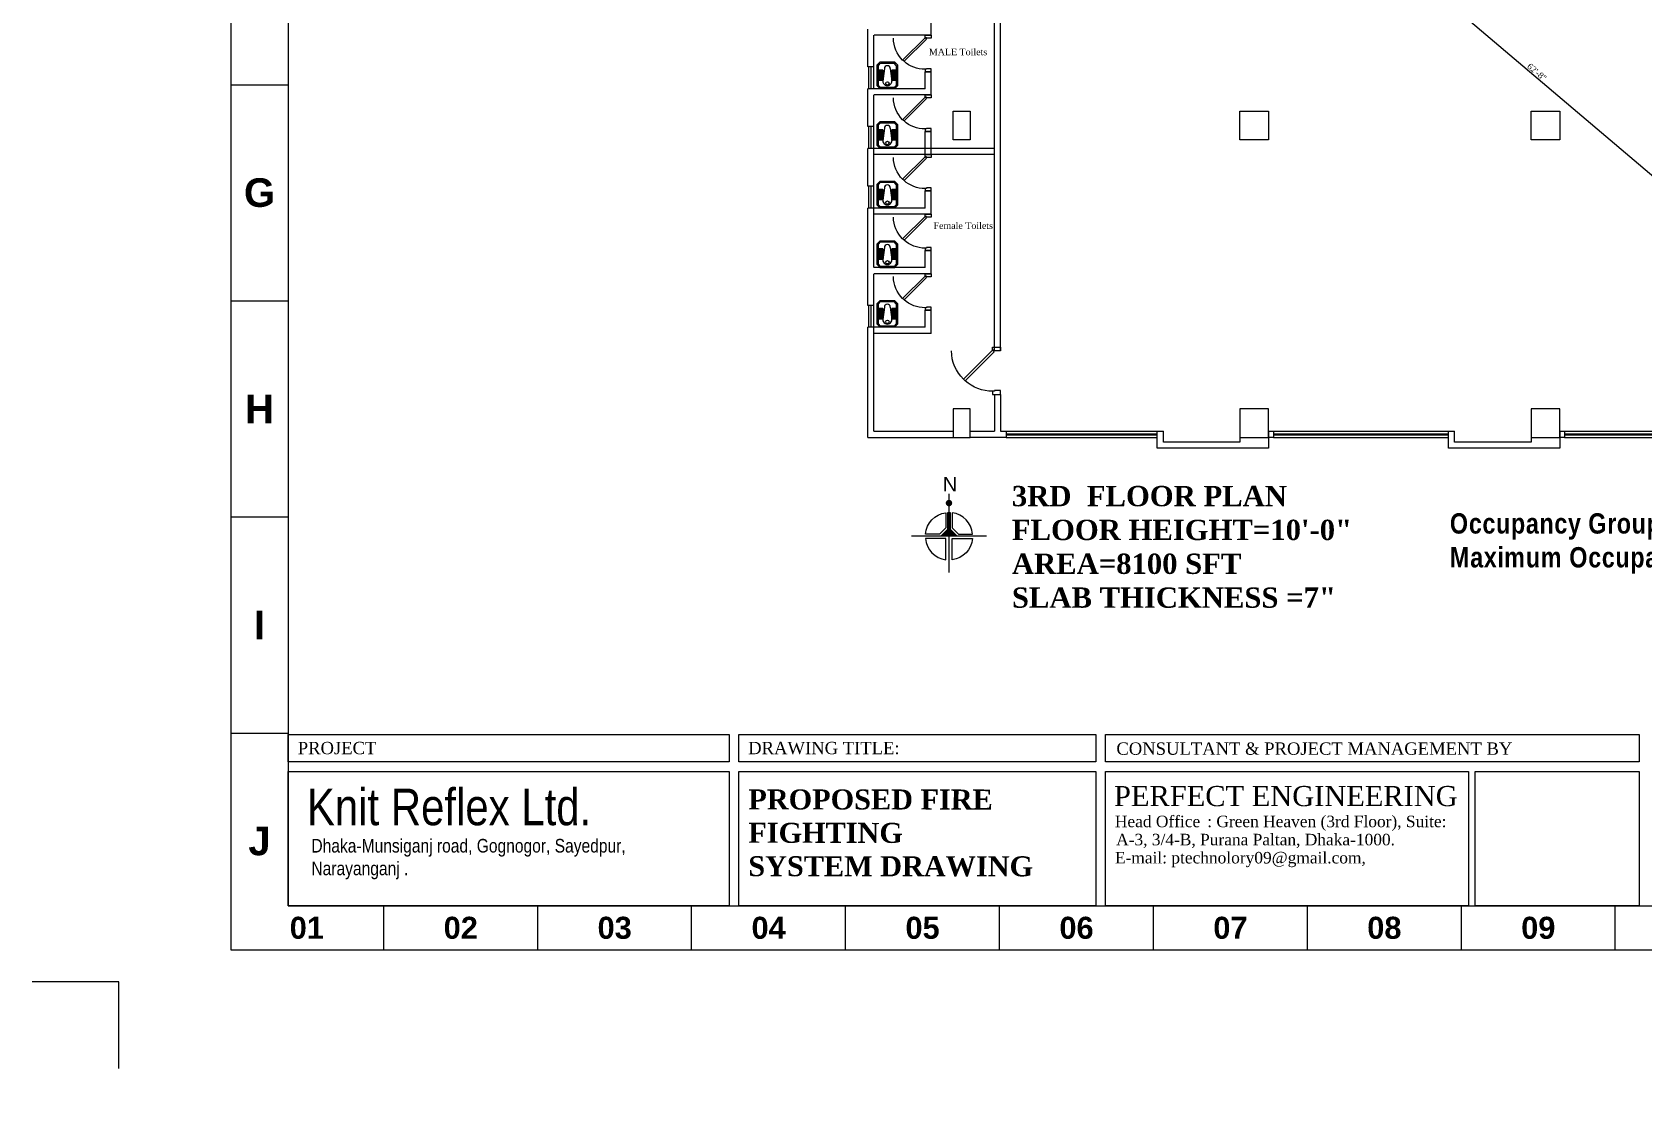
# Model space of a CAD drawing. Header units: inches. Extents: x -98933 to 1585249, y -3352739 to 192771.
# Drawn here: x 29691 to 31015, y 49191 to 50079 of the extents above; entities that cross this region are included whole.
import ezdxf

# ---------------------------------------------------------------- set-up
doc = ezdxf.new("R2010")
doc.units = ezdxf.units.IN
doc.header["$MEASUREMENT"] = 0
doc.header["$PDMODE"] = 35
doc.layers.get('0').update_dxf_attribs({"lineweight": 0})
doc.layers.get('Defpoints').update_dxf_attribs({"lineweight": 0})
for name, color, linetype, lineweight in [('A-Text', 7, 'Continuous', 0), ('COLUMN-2', 102, 'Continuous', 0), ('DIM.', 251, 'Continuous', 5), ('DIM_WORKING', 7, 'Continuous', 0), ('DOOR', 222, 'Continuous', 0), ('FURNITURE', 144, 'Continuous', 0), ('illustr-TOILET FIXTURE', 252, 'Continuous', 0), ('Inline', 7, 'Continuous', 0), ('Layer1', 134, 'Continuous', 0), ('Outline', 7, 'Continuous', 0), ('PROJ NAME', 7, 'Continuous', 0), ('Scale', 7, 'Continuous', 0), ('Scale_Text', 7, 'Continuous', 0), ('Text', 7, 'Continuous', 0), ('TEXT_TITLEBOX', 7, 'Continuous', 13), ('Titelblk', 7, 'Continuous', 25), ('TITLE', 7, 'Continuous', 20), ('wall', 7, 'Continuous', 0), ('WALL (I)', 7, 'Continuous', 0), ('window', 140, 'Continuous', 0)]:
    doc.layers.add(name, color=color, linetype=linetype, lineweight=lineweight)
doc.styles.add('ARIAL', font='times.ttf')
doc.styles.add('MONOTEXT', font='txt')
doc.styles.add('REG', font='times.ttf')
doc.styles.add('RS', font='arial.ttf')
doc.styles.add('SHT-TEXT-1', font='times.ttf', dxfattribs={"height": 12})
doc.styles.get("Standard").update_dxf_attribs({"font": 'arialbd.ttf', "height": 24})
doc.styles.add('TEXT', font='arial.ttf')
doc.dimstyles.new('Dim-Pres', dxfattribs={"dimtxt": 5.5, "dimasz": 2, "dimexe": 1.5, "dimexo": 1.5, "dimgap": 1, "dimtad": 3, "dimdec": 0, "dimzin": 3, "dimdsep": 46, "dimlunit": 4, "dimtxsty": 'REG', "dimblk": 'point', "dimcen": 2, "dimclrd": 256, "dimclre": 256, "dimclrt": 7, "dimadec": 0, "dimazin": 0, "dimtfac": 0.75, "dimtdec": 0, "dimtmove": 1, "dimatfit": 3, "dimldrblk": 'point', "dimfxl": 0, "dimtolj": 1, "dimtzin": 0, "dimlwd": -1, "dimlwe": -1, "dimarcsym": 1})

# ---------------------------------------------------------------- blocks, each defined once
blk = doc.blocks.new('30 door')
at = {"layer": 'DOOR', "color": 7}
blk.add_lwpolyline([(-5, 28), (-5, 30), (0, 30), (0, 27.5), (-3.8, 27.5), (-3.8, 28), (-5, 28, 0.181643), (-22.3, 21.4), (-23.4, 20.4), (-5, 2), (-5, 0), (0, 0), (0, 2.5), (-3.8, 2.5), (-3.8, 2), (-5, 2), (-3.9, 3.1), (-22.3, 21.4), (-23.4, 20.4, 0.194724), (-31, 2.4, 0.196084)], format="xyb", dxfattribs=at)
blk = doc.blocks.new('HGJGHJ')
at = {"layer": 'FURNITURE', "linetype": 'Continuous'}
for p, q in [((30654.4, 4929), (30652, 4926.6)), ((30654.8, 4928), (30652.9, 4926.2)), ((30654.4, 4929), (30671.6, 4929)), ((30654.8, 4928), (30671.3, 4928)), ((30658.7, 4928), (30667.3, 4928)), ((30658.7, 4924.4), (30658.7, 4928)), ((30658.7, 4928), (30658.7, 4924.4)), ((30659.6, 4928), (30659.6, 4924.4)), ((30660.6, 4928), (30660.6, 4924.4)), ((30661.6, 4928), (30661.6, 4924.4)), ((30662.5, 4928), (30662.5, 4924.4)), ((30663.5, 4928), (30663.5, 4924.4)), ((30664.4, 4928), (30664.4, 4924.4)), ((30665.4, 4928), (30665.4, 4924.4)), ((30666.4, 4928), (30666.4, 4924.4)), ((30667.3, 4928), (30667.3, 4924.4)), ((30671.3, 4928), (30673.1, 4926.2)), ((30671.6, 4929), (30674.1, 4926.6)), ((30652, 4914.8), (30652, 4926.6)), ((30654.4, 4912.4), (30652, 4914.8)), ((30652.9, 4915.2), (30652.9, 4926.2)), ((30654.8, 4913.4), (30652.9, 4915.2)), ((30657.5, 4923.1), (30667.7, 4924.5)), ((30657.5, 4918.3), (30667.7, 4916.9)), ((30667.3, 4924.4), (30658.7, 4924.4)), ((30658.7, 4917), (30667.3, 4917)), ((30658.7, 4913.4), (30658.7, 4917)), ((30658.7, 4917), (30658.7, 4913.4)), ((30659.6, 4917), (30659.6, 4913.4)), ((30660.6, 4917), (30660.6, 4913.4)), ((30661.6, 4917), (30661.6, 4913.4)), ((30662.5, 4917), (30662.5, 4913.4)), ((30663.5, 4917), (30663.5, 4913.4)), ((30664.4, 4917), (30664.4, 4913.4)), ((30665.4, 4917), (30665.4, 4913.4)), ((30666.4, 4917), (30666.4, 4913.4)), ((30667.3, 4917), (30667.3, 4913.4)), ((30673.1, 4915.2), (30671.3, 4913.4)), ((30674.1, 4914.8), (30671.6, 4912.4)), ((30673.1, 4926.2), (30673.1, 4915.2)), ((30674.1, 4926.6), (30674.1, 4914.8)), ((30671.6, 4912.4), (30654.4, 4912.4)), ((30671.3, 4913.4), (30654.8, 4913.4)), ((30667.3, 4913.4), (30658.7, 4913.4))]:
    blk.add_line(p, q, dxfattribs=at)
blk.add_circle((30669.6, 4920.8), 1.4, dxfattribs=at)
for centre, radius, start, end in [((30657.5, 4920.7), 2.4, 90, 270), ((30667.7, 4920.7), 3.77, 269.8864, 90.1136)]:
    blk.add_arc(centre, radius, start, end, dxfattribs=at)
blk = doc.blocks.new('dot')
at = {"color": 4}
for p, q in [((-1.5, 0), (1.5, 0)), ((0, 1.5), (0, -1.5))]:
    blk.add_line(p, q, dxfattribs=at)
at = {"color": 6, "const_width": 0.5}
blk.add_lwpolyline([(-0.25, 0, 1), (0.25, 0, 1)], format="xyb", close=True, dxfattribs=at)
blk = doc.blocks.new('point')
blk.add_blockref('dot', (0, 0))
blk = doc.blocks.new('*D402')
at = {"layer": 'Defpoints', "color": 0, "ltscale": 30, "transparency": 16777216}
for p in [(30539.2, 50440.1), (30613.2, 50448.6), (30613.2, 21876.5)]:
    blk.add_point(p, dxfattribs=at)
at = {"layer": 'Layer1', "ltscale": 30, "transparency": 16777216}
for p, q in [((30539.2, 50444.6), (30539.2, 50450.1)), ((30613.2, 50444.6), (30613.2, 50450.1)), ((30541.2, 50448.6), (30611.2, 50448.6))]:
    blk.add_line(p, q, dxfattribs=at)
at = {"layer": 'Layer1', "ltscale": 30, "transparency": 16777216, "xscale": 2, "yscale": 2, "zscale": 2, "rotation": 180}
blk.add_blockref('point', (30539.2, 50448.6), dxfattribs=at)
at = {"layer": 'Layer1', "ltscale": 30, "transparency": 16777216, "xscale": 2, "yscale": 2, "zscale": 2}
blk.add_blockref('point', (30613.2, 50448.6), dxfattribs=at)
at = {"layer": 'Layer1', "color": 7, "ltscale": 30, "transparency": 16777216, "insert": (30576.2, 50452.2), "char_height": 5, "attachment_point": 5, "style": 'REG'}
blk.add_mtext('\\A1;6\'-2"', dxfattribs=at)
blk = doc.blocks.new('*D547')
at = {"layer": 'Defpoints', "color": 0, "ltscale": 30, "transparency": 16777216}
for p in [(30613.2, 50255.9), (31212.9, 49800.5), (31186.7, 49769.6)]:
    blk.add_point(p, dxfattribs=at)
at = {"layer": 'Layer1', "ltscale": 30, "transparency": 16777216}
for p, q in [((30636.8, 50283.8), (30640.3, 50287.9)), ((30640.9, 50285.5), (31211.4, 49801.8)), ((31210.3, 49797.4), (31213.8, 49801.6))]:
    blk.add_line(p, q, dxfattribs=at)
at = {"layer": 'Layer1', "ltscale": 30, "transparency": 16777216, "xscale": 2, "yscale": 2, "zscale": 2}
for p, rotation in [((30639.4, 50286.8), 139.7027351278798), ((31212.9, 49800.5), 319.7027351278798)]:
    blk.add_blockref('point', p, dxfattribs=dict(at, rotation=rotation))
at = {"layer": 'Layer1', "color": 7, "ltscale": 30, "transparency": 16777216, "insert": (30928.4, 50046.3), "char_height": 5, "attachment_point": 5, "rotation": 319.7027, "style": 'REG'}
blk.add_mtext('\\A1;62\'-8"', dxfattribs=at)
blk = doc.blocks.new('PAGE')
at = {"layer": 'Inline', "color": 252, "lineweight": 15}
blk.add_lwpolyline([(178051640.63, 22656441.11), (178051640.63, 22657235.79), (178050505.36, 22657235.79), (178050505.36, 22656441.11)], close=True, dxfattribs=at)
at = {"layer": 'Outline', "color": 252, "lineweight": 15}
blk.add_line((178050483.42, 22656424.24), (178051662.57, 22656424.24), dxfattribs=at)
blk.add_lwpolyline([(178050483.42, 22657252.66), (178050483.42, 22656424.24)], dxfattribs=at)
at = {"layer": 'Scale', "color": 252, "lineweight": 9}
for p, q in [((178050483.42, 22656755.67), (178050505.36, 22656755.67)), ((178050483.42, 22656672.88), (178050505.36, 22656672.88)), ((178050483.42, 22656590.1), (178050505.36, 22656590.1)), ((178050483.42, 22656507.32), (178050505.36, 22656507.32)), ((178050542.02, 22656424.24), (178050542.02, 22656441.11)), ((178050601.02, 22656424.24), (178050601.02, 22656441.11)), ((178050660.01, 22656424.24), (178050660.01, 22656441.11)), ((178050719.01, 22656424.24), (178050719.01, 22656441.11)), ((178050778.01, 22656424.24), (178050778.01, 22656441.11)), ((178050837.01, 22656424.24), (178050837.01, 22656441.11)), ((178050896, 22656424.24), (178050896, 22656441.11)), ((178050955, 22656424.24), (178050955, 22656441.11)), ((178051014, 22656424.24), (178051014, 22656441.11))]:
    blk.add_line(p, q, dxfattribs=at)
at = {"layer": 'Scale_Text', "color": 252, "lineweight": 13, "attachment_point": 5}
for s, insert, char_height, width in [('G', (178050494.39, 22656714.27), 10.97, 8.3603), ('H', (178050494.39, 22656631.49), 10.97, 8.3603), ('I', (178050494.39, 22656548.71), 10.97, 8.3603), ('J', (178050494.39, 22656465.93), 10.97, 8.3603), ('01', (178050512.52, 22656432.67), 8.435, 2.5102), ('02', (178050571.52, 22656432.67), 8.435, 2.5102), ('03', (178050630.51, 22656432.67), 8.435, 2.5102), ('04', (178050689.51, 22656432.67), 8.435, 2.5102), ('05', (178050748.51, 22656432.67), 8.435, 2.5102), ('06', (178050807.51, 22656432.67), 8.435, 2.5102), ('07', (178050866.5, 22656432.67), 8.435, 2.5102), ('08', (178050925.5, 22656432.67), 8.435, 2.5102), ('09', (178050984.5, 22656432.67), 8.435, 2.5102)]:
    blk.add_mtext(s, dxfattribs=dict(at, insert=insert, char_height=char_height, width=width))
blk = doc.blocks.new('Title')
at = {"layer": 'Defpoints', "color": 1, "ltscale": 10}
blk.add_lwpolyline([(-102338.3, -88042.4), (-102338.3, -87942.4), (-102438.3, -87942.4)], dxfattribs=at)
at = {"layer": 'Titelblk', "color": 3, "linetype": 'Continuous', "lineweight": 0, "xscale": 3.014611567961765, "yscale": 3.014611567959946, "zscale": 3.014611567966516}
blk.add_blockref('PAGE', (-536855255.8, -68388224), dxfattribs=at)

msp = doc.modelspace()

# ---------------------------------------------------------------- hatches: boundary and pattern name
at = {"layer": 'DOOR'}
h = msp.add_hatch(dxfattribs=at)
h.set_pattern_fill('ANSI31', scale=0.7, style=0)
h.set_pattern_definition([(45, (31663.23101, 56107.39176), (-0.0618718434, 0.0618718434), [])])
h.paths.add_polyline_path([(30445.84, 49670.64), (30445.84, 49684.33, 0.0109633), (30444.9, 49684.35), (30444.9, 49665.43), (30451.05, 49665.43)])
h.paths.add_polyline_path([(30444.9, 49684.35, 0.0109633), (30443.96, 49684.33), (30443.96, 49670.64), (30438.74, 49665.43), (30444.9, 49665.43)])

# ---------------------------------------------------------------- linework, layer by layer
at = {"layer": 'A-Text', "color": 7, "const_width": 2.64}
msp.add_lwpolyline([(30446.22, 49692.12, -1), (30443.58, 49692.12, -1)], format="xyb", close=True, dxfattribs=at)
at = {"layer": 'COLUMN-2', "color": 7}
for points in [[(30448.21, 50014.13), (30462.21, 50014.13), (30462.21, 49990.63), (30448.21, 49990.63)], [(30684.21, 50014.13), (30707.71, 50014.13), (30707.71, 49990.63), (30684.21, 49990.63)], [(30923.71, 50014.13), (30947.21, 50014.13), (30947.21, 49990.63), (30923.71, 49990.63)], [(30448.21, 49746.13), (30462.21, 49746.13), (30462.21, 49769.63), (30448.21, 49769.63)], [(30684.21, 49746.13), (30707.71, 49746.13), (30707.71, 49769.63), (30684.21, 49769.63)], [(30923.71, 49746.13), (30947.21, 49746.13), (30947.21, 49769.63), (30923.71, 49769.63)]]:
    msp.add_lwpolyline(points, close=True, dxfattribs=at)
at = {"layer": 'DIM_WORKING', "color": 7, "ltscale": 30}
for p, q in [((30482.21, 49781.4), (30482.21, 49751.13)), ((30487.21, 49781.4), (30487.21, 49751.13)), ((30707.71, 49751.13), (30707.71, 49737.13)), ((30947.21, 49751.13), (30947.21, 49737.13)), ((30684.21, 49746.13), (30684.21, 49742.13)), ((30923.71, 49746.13), (30923.71, 49742.13))]:
    msp.add_line(p, q, dxfattribs=at)
at = {"layer": 'DOOR', "color": 7}
for points in [[(30444.9, 49699.64), (30444.9, 49635.01)], [(30475.76, 49664.83), (30414.04, 49664.83)]]:
    msp.add_lwpolyline(points, dxfattribs=at)
for points in [[(30442.2, 49684.16), (30442.2, 49684.16), (30442.2, 49671.89), (30436.98, 49666.67), (30425.47, 49666.67), (30425.47, 49666.67, -0.3473795)], [(30438.74, 49665.43), (30443.96, 49670.64), (30443.96, 49670.64), (30443.96, 49684.33, -0.0219293), (30445.84, 49684.33), (30445.84, 49684.33), (30445.84, 49670.64), (30451.05, 49665.43)], [(30447.6, 49671.89), (30452.81, 49666.67), (30464.33, 49666.67), (30464.33, 49666.67, 0.3473795), (30447.6, 49684.16), (30447.6, 49684.16)]]:
    msp.add_lwpolyline(points, format="xyb", close=True, dxfattribs=at)
for points in [[(30425.47, 49662.98, 0.3473795), (30442.2, 49645.5), (30442.2, 49662.98), (30425.47, 49662.98)], [(30464.33, 49662.98, -0.3473795), (30447.6, 49645.5), (30447.6, 49662.98), (30464.33, 49662.98)]]:
    msp.add_lwpolyline(points, format="xyb", dxfattribs=at)
at = {"layer": 'TEXT_TITLEBOX'}
for p, q in [((29901.42, 49479.35), (29901.42, 49502.02)), ((29901.42, 49502.02), (30264.09, 49502.02)), ((30264.09, 49502.02), (30264.09, 49479.35)), ((30272.04, 49479.35), (30272.04, 49502.02)), ((30272.04, 49502.02), (30565.76, 49502.02)), ((30565.76, 49502.02), (30565.76, 49479.35)), ((30573.71, 49479.35), (30573.71, 49502.02)), ((30573.71, 49502.02), (31012.48, 49502.02)), ((31012.48, 49502.02), (31012.48, 49479.35)), ((30264.09, 49479.35), (29901.42, 49479.35)), ((29901.42, 49361.05), (29901.42, 49471.4)), ((29901.42, 49471.4), (30264.09, 49471.4)), ((30264.09, 49471.4), (30264.09, 49361.05)), ((30565.76, 49479.35), (30272.04, 49479.35)), ((30272.04, 49361.05), (30272.04, 49471.4)), ((30272.04, 49471.4), (30565.78, 49471.4)), ((30565.78, 49471.4), (30565.78, 49361.05)), ((31012.48, 49479.35), (30573.71, 49479.35)), ((30573.74, 49361.05), (30573.74, 49471.4)), ((30573.74, 49471.4), (30872.16, 49471.4)), ((30872.16, 49471.4), (30872.16, 49361.05)), ((30877.58, 49361.05), (30877.58, 49471.4)), ((30877.58, 49471.4), (31012.52, 49471.4)), ((31012.52, 49471.4), (31012.52, 49361.05)), ((30264.09, 49361.05), (29901.42, 49361.05)), ((30565.78, 49361.05), (30272.04, 49361.05)), ((30872.16, 49361.05), (30573.74, 49361.05)), ((31012.52, 49361.05), (30877.58, 49361.05))]:
    msp.add_line(p, q, dxfattribs=at)
at = {"layer": 'WALL (I)', "color": 7, "ltscale": 30}
for p, q in [((30482.21, 49817.4), (30482.21, 50157.75)), ((30487.21, 49817.4), (30487.21, 50157.75)), ((30430.21, 50076.63), (30430.21, 50095.63)), ((30378.21, 50050.63), (30378.21, 50081.63)), ((30383.21, 50050.63), (30383.21, 50076.63)), ((30430.21, 50076.63), (30383.39, 50076.63)), ((30383.21, 50050.63), (30378.21, 50050.63)), ((30425.21, 50032.63), (30425.21, 50046.63)), ((30430.21, 50046.63), (30425.21, 50046.63)), ((30430.21, 50027.63), (30430.21, 50046.63)), ((30425.21, 50032.63), (30378.21, 50032.63)), ((30378.21, 50001.63), (30378.21, 50032.63)), ((30383.21, 50001.63), (30383.21, 50027.63)), ((30430.21, 50027.63), (30383.39, 50027.63)), ((30383.21, 50001.63), (30378.21, 50001.63)), ((30430.21, 49997.63), (30425.21, 49997.63)), ((30425.21, 49978.63), (30425.21, 49997.63)), ((30430.21, 49978.63), (30430.21, 49997.63)), ((30482.39, 49983.63), (30378.21, 49983.63)), ((30378.21, 49952.63), (30378.21, 49983.63)), ((30383.21, 49952.63), (30383.21, 49983.63)), ((30482.39, 49978.63), (30383.39, 49978.63)), ((30383.21, 49952.63), (30378.21, 49952.63)), ((30430.21, 49948.63), (30425.21, 49948.63)), ((30425.21, 49934.63), (30425.21, 49948.63)), ((30430.21, 49929.63), (30430.21, 49948.63)), ((30425.21, 49934.63), (30378.21, 49934.63)), ((30378.21, 49854.63), (30378.21, 49934.63)), ((30383.21, 49885.63), (30383.21, 49934.63)), ((30430.21, 49929.63), (30383.39, 49929.63)), ((30425.21, 49885.63), (30425.21, 49899.63)), ((30430.21, 49899.63), (30425.21, 49899.63)), ((30430.21, 49880.63), (30430.21, 49899.63)), ((30383.21, 49854.63), (30383.21, 49880.63)), ((30425.21, 49885.63), (30383.39, 49885.63)), ((30430.21, 49880.63), (30383.39, 49880.63)), ((30383.21, 49854.63), (30378.21, 49854.63)), ((30425.21, 49836.63), (30425.21, 49850.63)), ((30430.21, 49850.63), (30425.21, 49850.63)), ((30430.21, 49831.63), (30430.21, 49850.63)), ((30425.21, 49836.63), (30378.21, 49836.63)), ((30378.21, 49746.13), (30378.21, 49836.63)), ((30383.21, 49751.13), (30383.21, 49836.63)), ((30430.21, 49831.63), (30383.39, 49831.63)), ((30482.21, 49817.4), (30487.21, 49817.4)), ((30482.21, 49781.4), (30487.21, 49781.4)), ((30383.21, 49751.13), (30448.21, 49751.13)), ((30462.21, 49751.13), (30482.21, 49751.13)), ((30487.21, 49751.13), (30491.82, 49751.13)), ((30491.82, 49751.13), (30491.82, 49746.13)), ((30616.21, 49737.13), (30616.21, 49751.13)), ((30616.21, 49751.13), (30621.21, 49751.13)), ((30621.21, 49742.13), (30621.21, 49751.13)), ((30707.71, 49751.13), (30711.71, 49751.13)), ((30711.71, 49751.13), (30711.71, 49746.13)), ((30855.71, 49737.13), (30855.71, 49751.13)), ((30855.71, 49751.13), (30860.71, 49751.13)), ((30860.71, 49742.13), (30860.71, 49751.13)), ((30947.21, 49751.13), (30951.21, 49751.13)), ((30951.21, 49751.13), (30951.21, 49746.13)), ((30378.21, 49746.13), (30448.21, 49746.13)), ((30491.82, 49746.13), (30462.21, 49746.13)), ((30707.71, 49737.13), (30616.21, 49737.13)), ((30684.21, 49742.13), (30621.21, 49742.13)), ((30711.71, 49746.13), (30707.71, 49746.13)), ((30947.21, 49737.13), (30855.71, 49737.13)), ((30923.71, 49742.13), (30860.71, 49742.13)), ((30951.21, 49746.13), (30947.21, 49746.13))]:
    msp.add_line(p, q, dxfattribs=at)
at = {"layer": 'window', "color": 7, "ltscale": 30}
for p, q in [((30378.71, 50050.63), (30378.71, 50032.63)), ((30380.71, 50050.63), (30380.71, 50032.63)), ((30382.71, 50050.63), (30382.71, 50032.63)), ((30378.71, 50001.63), (30378.71, 49983.63)), ((30380.71, 50001.63), (30380.71, 49983.63)), ((30382.71, 50001.63), (30382.71, 49983.63)), ((30378.71, 49952.63), (30378.71, 49934.63)), ((30380.71, 49952.63), (30380.71, 49934.63)), ((30382.71, 49952.63), (30382.71, 49934.63)), ((30378.71, 49854.63), (30378.71, 49836.63)), ((30380.71, 49854.63), (30380.71, 49836.63)), ((30382.71, 49854.63), (30382.71, 49836.63)), ((30491.82, 49751.13), (30616.21, 49751.13)), ((30491.82, 49749.13), (30616.21, 49749.13)), ((30491.82, 49748.13), (30616.21, 49748.13)), ((30711.71, 49751.13), (30855.71, 49751.13)), ((30711.71, 49749.13), (30855.71, 49749.13)), ((30711.71, 49748.13), (30855.71, 49748.13)), ((30951.21, 49751.13), (31095.21, 49751.13)), ((30951.21, 49749.13), (31095.21, 49749.13)), ((30951.21, 49748.13), (31095.21, 49748.13)), ((30491.82, 49746.13), (30616.21, 49746.13)), ((30711.71, 49746.13), (30855.71, 49746.13)), ((30951.21, 49746.13), (31095.21, 49746.13))]:
    msp.add_line(p, q, dxfattribs=at)

# ---------------------------------------------------------------- block references
at = {"layer": 'illustr-TOILET FIXTURE', "color": 7, "rotation": 270}
for p in [(25473.49, 80706.68), (25473.49, 80657.68), (25473.49, 80608.68), (25473.49, 80559.68), (25473.49, 80510.68)]:
    msp.add_blockref('HGJGHJ', p, dxfattribs=at)
at = {"layer": 'TITLE', "xscale": 0.7117836411125609, "yscale": 0.7117836411125609, "zscale": 0.7117836352222188}
msp.add_blockref('Title', (102604.91, 111894.45), dxfattribs=at)
at = {"layer": 'wall', "color": 7, "xscale": -1, "rotation": 180}
for p in [(30430.21, 50076.63), (30430.21, 50027.63), (30430.21, 49978.63), (30430.21, 49929.63), (30430.21, 49880.63)]:
    msp.add_blockref('30 door', p, dxfattribs=at)
at = {"layer": 'wall', "color": 7, "xscale": -1.30000000000291, "yscale": 1.30000000000291, "zscale": 1.3, "rotation": 180}
msp.add_blockref('30 door', (30487.21, 49820.4), dxfattribs=at)

# ---------------------------------------------------------------- texts
at = {"color": 7, "char_height": 16.6905, "attachment_point": 4}
for s, insert, width in [('{\\fTimes New Roman|b1|i0|c0|p18;3RD  FLOOR PLAN \\PFLOOR HEIGHT=10\'-0"\\PAREA=8100 SFT \\PSLAB THICKNESS =7"}', (30496.62, 49656.03), 651.8949), ('{\\fArial Narrow|b1|i0|c0|p34;\\T1.05;Occupancy Group G\\PMaximum Occupant Load=200\\P\\P\\fStaccato222 BT|b0|i0|c0|p66;\\T1;\\P\\fRomantic|b0|i0|c2|p2;\\H0.5455x;  }', (30856.85, 49621.03), 512.5918)]:
    msp.add_mtext(s, dxfattribs=dict(at, insert=insert, width=width))
at = {"color": 7, "insert": (30279.9, 49420.93), "char_height": 16.4619, "width": 234.5372, "attachment_point": 4, "rotation": 359.97233}
msp.add_mtext('\\pt2106;{\\fTimes New Roman|b1|i0|c0|p18;\\C256;PROPOSED FIRE  FIGHTING  \\PSYSTEM DRAWING }', dxfattribs=at)
at = {"layer": 'A-Text', "color": 7, "insert": (30445.73, 49701.75), "char_height": 11.71, "attachment_point": 2, "rotation": 180, "style": 'RS'}
msp.add_mtext('N', dxfattribs=at)
at = {"layer": 'DIM.', "color": 5, "lineweight": 13, "insert": (30033.81, 49417.09), "char_height": 30.1016, "width": 815.3795, "attachment_point": 5, "style": 'TEXT'}
msp.add_mtext('{\\fArial Narrow|b0|i0|c0|p34;Knit Reflex Ltd.\\C256;\\P\\pt11.29893;\\fSwis721 BT|b1|i0|c0|p34;\\C7; }', dxfattribs=at)
at = {"layer": 'PROJ NAME', "color": 7, "style": 'ARIAL'}
for s, p in [('MALE Toilets', (30428.39, 50060.21)), ('Female Toilets', (30432.2, 49917.47))]:
    msp.add_text(s, height=5.4164, dxfattribs=at).set_placement(p)
at = {"layer": 'Text', "color": 56, "insert": (29920.59, 49399.48), "char_height": 11.1804, "width": 428.5963, "attachment_point": 4, "style": 'MONOTEXT'}
msp.add_mtext('{\\fArial Narrow|b0|i0|c0|p34;\\C7;Dhaka-Munsiganj road, Gognogor, Sayedpur, \\PNarayanganj .}', dxfattribs=at)
at = {"layer": 'TEXT_TITLEBOX', "lineweight": 25, "style": 'SHT-TEXT-1'}
for s, height, p in [('PROJECT', 10.131, (29909.37, 49485.73)), ('DRAWING TITLE:', 10.1308, (30279.76, 49485.73)), ('CONSULTANT & PROJECT MANAGEMENT BY', 10.1308, (30582.57, 49485.25))]:
    msp.add_text(s, height=height, dxfattribs=at).set_placement(p)
at = {"layer": 'TEXT_TITLEBOX', "color": 1, "lineweight": 25, "style": 'SHT-TEXT-1'}
msp.add_text('PERFECT ENGINEERING', height=16.5502, dxfattribs=at).set_placement((30580.64, 49443.04))
at = {"layer": 'TEXT_TITLEBOX', "color": 7, "lineweight": 25, "style": 'SHT-TEXT-1'}
for s, p in [('Head Office', (30581.34, 49425.72)), (': Green Heaven (3rd Floor), Suite:', (30657.26, 49425.72)), ('A-3, 3/4-B, Purana Paltan, Dhaka-1000.', (30582.38, 49410.82)), ('E-mail: ptechnolory09@gmail.com,', (30581.36, 49395.93))]:
    msp.add_text(s, height=9.4572, dxfattribs=at).set_placement(p)

# ---------------------------------------------------------------- dimensions: what is measured, and where the dimension line sits
at = {"layer": 'Layer1', "ltscale": 30}
dim = msp.add_linear_dim(base=(30613.21, 50448.62), p1=(30539.21, 50440.13), p2=(30613.21, 21876.55), dimstyle='Dim-Pres', override={"dimtxt": 5, "dimfxl": 4, "dimfxlon": 1}, dxfattribs=at)
dim.commit()
dim.dimension.update_dxf_attribs({"geometry": '*D402', "text_midpoint": (30576.21, 50452.16)})
at = {"layer": 'Layer1', "color": 1, "ltscale": 30}
dim = msp.add_aligned_dim(p1=(30613.21, 50255.94), p2=(31186.71, 49769.63), distance=40.46, dimstyle='Dim-Pres', override={"dimtxt": 5, "dimfxl": 4, "dimfxlon": 1}, dxfattribs=at)
dim.commit()
dim.dimension.update_dxf_attribs({"geometry": '*D547', "text_midpoint": (30928.42, 50046.35)})

doc.saveas('drawing.dxf')
